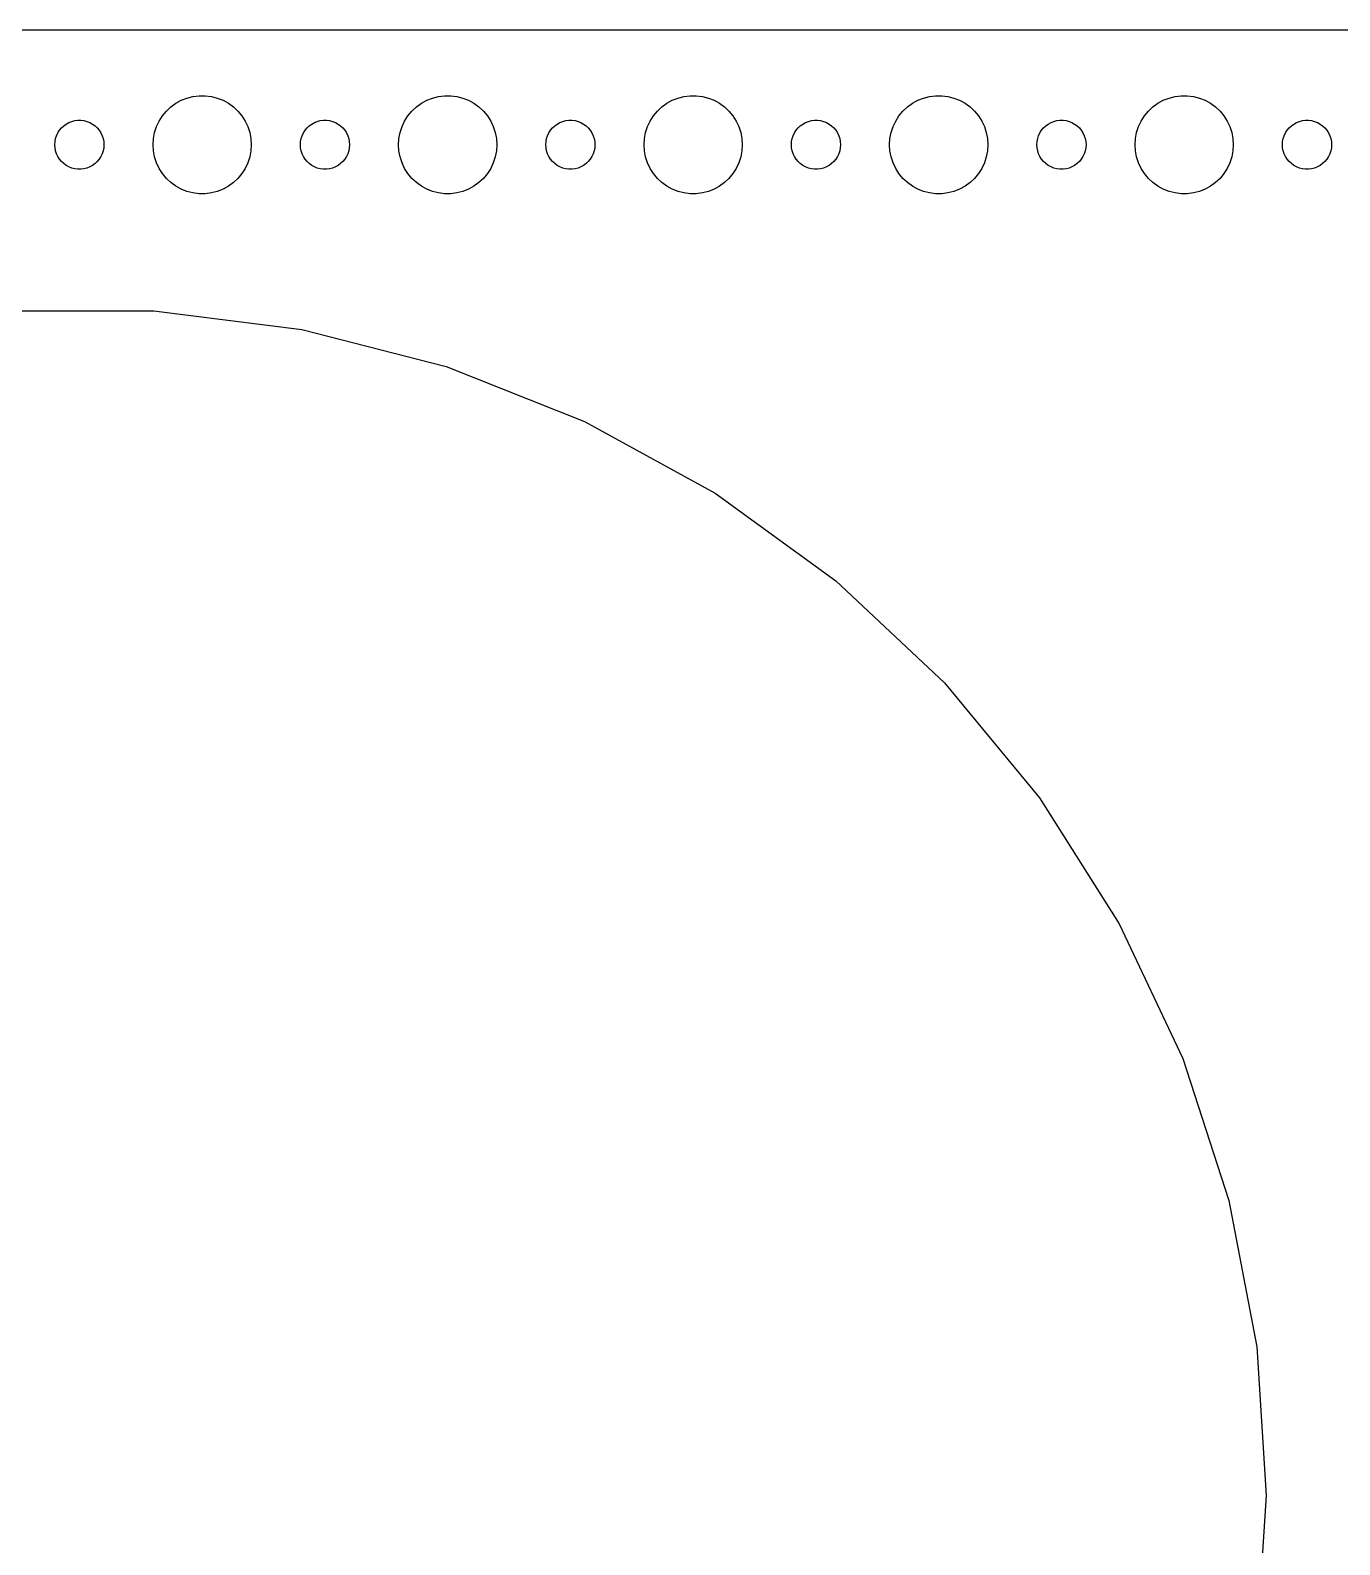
# Model space of a CAD drawing. Header units: metres. Extents: x -240 to 240, y -89 to 89.
# Drawn here: x -153 to -73, y -3 to 89.5 of the extents above; entities that cross this region are included whole.
import ezdxf

# ---------------------------------------------------------------- set-up
doc = ezdxf.new("R2010")
doc.units = ezdxf.units.M

msp = doc.modelspace()

# ---------------------------------------------------------------- linework, layer by layer
for p, q in [((234.814, 89.4901), (-234.814, 89.4901)), ((-144.107, 85.033), (-143.777, 85.2145)), ((-143.777, 85.2145), (-143.427, 85.3532)), ((-143.427, 85.3532), (-143.062, 85.4469)), ((-143.062, 85.4469), (-142.688, 85.4941)), ((-142.688, 85.4941), (-142.312, 85.4941)), ((-142.312, 85.4941), (-141.938, 85.4469)), ((-141.938, 85.4469), (-141.573, 85.3532)), ((-141.573, 85.3532), (-141.223, 85.2145)), ((-141.223, 85.2145), (-140.893, 85.033)), ((-129.107, 85.033), (-128.777, 85.2145)), ((-128.777, 85.2145), (-128.427, 85.3532)), ((-128.427, 85.3532), (-128.062, 85.4469)), ((-128.062, 85.4469), (-127.688, 85.4941)), ((-127.688, 85.4941), (-127.312, 85.4941)), ((-127.312, 85.4941), (-126.938, 85.4469)), ((-126.938, 85.4469), (-126.573, 85.3532)), ((-126.573, 85.3532), (-126.223, 85.2145)), ((-126.223, 85.2145), (-125.893, 85.033)), ((-114.107, 85.033), (-113.777, 85.2145)), ((-113.777, 85.2145), (-113.427, 85.3532)), ((-113.427, 85.3532), (-113.062, 85.4469)), ((-113.062, 85.4469), (-112.688, 85.4941)), ((-112.688, 85.4941), (-112.312, 85.4941)), ((-112.312, 85.4941), (-111.938, 85.4469)), ((-111.938, 85.4469), (-111.573, 85.3532)), ((-111.573, 85.3532), (-111.223, 85.2145)), ((-111.223, 85.2145), (-110.893, 85.033)), ((-99.1075, 85.033), (-98.7773, 85.2145)), ((-98.7773, 85.2145), (-98.427, 85.3532)), ((-98.427, 85.3532), (-98.0621, 85.4469)), ((-98.0621, 85.4469), (-97.6884, 85.4941)), ((-97.6884, 85.4941), (-97.3116, 85.4941)), ((-97.3116, 85.4941), (-96.9379, 85.4469)), ((-96.9379, 85.4469), (-96.573, 85.3532)), ((-96.573, 85.3532), (-96.2227, 85.2145)), ((-96.2227, 85.2145), (-95.8925, 85.033)), ((-84.1075, 85.033), (-83.7773, 85.2145)), ((-83.7773, 85.2145), (-83.427, 85.3532)), ((-83.427, 85.3532), (-83.0621, 85.4469)), ((-83.0621, 85.4469), (-82.6884, 85.4941)), ((-82.6884, 85.4941), (-82.3116, 85.4941)), ((-82.3116, 85.4941), (-81.9379, 85.4469)), ((-81.9379, 85.4469), (-81.573, 85.3532)), ((-81.573, 85.3532), (-81.2227, 85.2145)), ((-81.2227, 85.2145), (-80.8925, 85.033)), ((-145.129, 83.9453), (-144.927, 84.2634)), ((-144.927, 84.2634), (-144.687, 84.5536)), ((-144.687, 84.5536), (-144.412, 84.8115)), ((-144.412, 84.8115), (-144.107, 85.033)), ((-140.893, 85.033), (-140.588, 84.8115)), ((-140.588, 84.8115), (-140.313, 84.5536)), ((-140.313, 84.5536), (-140.073, 84.2634)), ((-140.073, 84.2634), (-139.871, 83.9453)), ((-130.129, 83.9453), (-129.927, 84.2634)), ((-129.927, 84.2634), (-129.687, 84.5536)), ((-129.687, 84.5536), (-129.412, 84.8115)), ((-129.412, 84.8115), (-129.107, 85.033)), ((-125.893, 85.033), (-125.588, 84.8115)), ((-125.588, 84.8115), (-125.313, 84.5536)), ((-125.313, 84.5536), (-125.073, 84.2634)), ((-125.073, 84.2634), (-124.871, 83.9453)), ((-115.129, 83.9453), (-114.927, 84.2634)), ((-114.927, 84.2634), (-114.687, 84.5536)), ((-114.687, 84.5536), (-114.412, 84.8115)), ((-114.412, 84.8115), (-114.107, 85.033)), ((-110.893, 85.033), (-110.588, 84.8115)), ((-110.588, 84.8115), (-110.313, 84.5536)), ((-110.313, 84.5536), (-110.073, 84.2634)), ((-110.073, 84.2634), (-109.871, 83.9453)), ((-100.129, 83.9453), (-99.927, 84.2634)), ((-99.927, 84.2634), (-99.6869, 84.5536)), ((-99.6869, 84.5536), (-99.4123, 84.8115)), ((-99.4123, 84.8115), (-99.1075, 85.033)), ((-95.8925, 85.033), (-95.5877, 84.8115)), ((-95.5877, 84.8115), (-95.3131, 84.5536)), ((-95.3131, 84.5536), (-95.073, 84.2634)), ((-95.073, 84.2634), (-94.8711, 83.9453)), ((-85.1289, 83.9453), (-84.927, 84.2634)), ((-84.927, 84.2634), (-84.6869, 84.5536)), ((-84.6869, 84.5536), (-84.4123, 84.8115)), ((-84.4123, 84.8115), (-84.1075, 85.033)), ((-80.8925, 85.033), (-80.5877, 84.8115)), ((-80.5877, 84.8115), (-80.3131, 84.5536)), ((-80.3131, 84.5536), (-80.073, 84.2634)), ((-80.073, 84.2634), (-79.8711, 83.9453)), ((-151.314, 83.2226), (-151.214, 83.3817)), ((-151.214, 83.3817), (-151.093, 83.5268)), ((-151.093, 83.5268), (-150.956, 83.6558)), ((-150.956, 83.6558), (-150.804, 83.7665)), ((-150.804, 83.7665), (-150.639, 83.8572)), ((-150.639, 83.8572), (-150.464, 83.9266)), ((-150.464, 83.9266), (-150.281, 83.9734)), ((-150.281, 83.9734), (-150.094, 83.997)), ((-150.094, 83.997), (-149.906, 83.997)), ((-149.906, 83.997), (-149.719, 83.9734)), ((-149.719, 83.9734), (-149.536, 83.9266)), ((-149.536, 83.9266), (-149.361, 83.8572)), ((-149.361, 83.8572), (-149.196, 83.7665)), ((-149.196, 83.7665), (-149.044, 83.6558)), ((-149.044, 83.6558), (-148.907, 83.5268)), ((-148.907, 83.5268), (-148.786, 83.3817)), ((-148.786, 83.3817), (-148.686, 83.2226)), ((-145.476, 82.876), (-145.406, 83.2461)), ((-145.406, 83.2461), (-145.289, 83.6044)), ((-145.289, 83.6044), (-145.129, 83.9453)), ((-139.871, 83.9453), (-139.711, 83.6044)), ((-139.711, 83.6044), (-139.594, 83.2461)), ((-139.594, 83.2461), (-139.524, 82.876)), ((-136.314, 83.2226), (-136.214, 83.3817)), ((-136.214, 83.3817), (-136.093, 83.5268)), ((-136.093, 83.5268), (-135.956, 83.6558)), ((-135.956, 83.6558), (-135.804, 83.7665)), ((-135.804, 83.7665), (-135.639, 83.8572)), ((-135.639, 83.8572), (-135.464, 83.9266)), ((-135.464, 83.9266), (-135.281, 83.9734)), ((-135.281, 83.9734), (-135.094, 83.997)), ((-135.094, 83.997), (-134.906, 83.997)), ((-134.906, 83.997), (-134.719, 83.9734)), ((-134.719, 83.9734), (-134.536, 83.9266)), ((-134.536, 83.9266), (-134.361, 83.8572)), ((-134.361, 83.8572), (-134.196, 83.7665)), ((-134.196, 83.7665), (-134.044, 83.6558)), ((-134.044, 83.6558), (-133.907, 83.5268)), ((-133.907, 83.5268), (-133.786, 83.3817)), ((-133.786, 83.3817), (-133.686, 83.2226)), ((-130.476, 82.876), (-130.406, 83.2461)), ((-130.406, 83.2461), (-130.289, 83.6044)), ((-130.289, 83.6044), (-130.129, 83.9453)), ((-124.871, 83.9453), (-124.711, 83.6044)), ((-124.711, 83.6044), (-124.594, 83.2461)), ((-124.594, 83.2461), (-124.524, 82.876)), ((-121.314, 83.2226), (-121.214, 83.3817)), ((-121.214, 83.3817), (-121.093, 83.5268)), ((-121.093, 83.5268), (-120.956, 83.6558)), ((-120.956, 83.6558), (-120.804, 83.7665)), ((-120.804, 83.7665), (-120.639, 83.8572)), ((-120.639, 83.8572), (-120.464, 83.9266)), ((-120.464, 83.9266), (-120.281, 83.9734)), ((-120.281, 83.9734), (-120.094, 83.997)), ((-120.094, 83.997), (-119.906, 83.997)), ((-119.906, 83.997), (-119.719, 83.9734)), ((-119.719, 83.9734), (-119.536, 83.9266)), ((-119.536, 83.9266), (-119.361, 83.8572)), ((-119.361, 83.8572), (-119.196, 83.7665)), ((-119.196, 83.7665), (-119.044, 83.6558)), ((-119.044, 83.6558), (-118.907, 83.5268)), ((-118.907, 83.5268), (-118.786, 83.3817)), ((-118.786, 83.3817), (-118.686, 83.2226)), ((-115.476, 82.876), (-115.406, 83.2461)), ((-115.406, 83.2461), (-115.289, 83.6044)), ((-115.289, 83.6044), (-115.129, 83.9453)), ((-109.871, 83.9453), (-109.711, 83.6044)), ((-109.711, 83.6044), (-109.594, 83.2461)), ((-109.594, 83.2461), (-109.524, 82.876)), ((-106.314, 83.2226), (-106.214, 83.3817)), ((-106.214, 83.3817), (-106.093, 83.5268)), ((-106.093, 83.5268), (-105.956, 83.6558)), ((-105.956, 83.6558), (-105.804, 83.7665)), ((-105.804, 83.7665), (-105.639, 83.8572)), ((-105.639, 83.8572), (-105.464, 83.9266)), ((-105.464, 83.9266), (-105.281, 83.9734)), ((-105.281, 83.9734), (-105.094, 83.997)), ((-105.094, 83.997), (-104.906, 83.997)), ((-104.906, 83.997), (-104.719, 83.9734)), ((-104.719, 83.9734), (-104.536, 83.9266)), ((-104.536, 83.9266), (-104.361, 83.8572)), ((-104.361, 83.8572), (-104.196, 83.7665)), ((-104.196, 83.7665), (-104.044, 83.6558)), ((-104.044, 83.6558), (-103.907, 83.5268)), ((-103.907, 83.5268), (-103.786, 83.3817)), ((-103.786, 83.3817), (-103.686, 83.2226)), ((-100.476, 82.876), (-100.406, 83.2461)), ((-100.406, 83.2461), (-100.289, 83.6044)), ((-100.289, 83.6044), (-100.129, 83.9453)), ((-94.8711, 83.9453), (-94.7107, 83.6044)), ((-94.7107, 83.6044), (-94.5943, 83.2461)), ((-94.5943, 83.2461), (-94.5237, 82.876)), ((-91.3145, 83.2226), (-91.2135, 83.3817)), ((-91.2135, 83.3817), (-91.0934, 83.5268)), ((-91.0934, 83.5268), (-90.9561, 83.6558)), ((-90.9561, 83.6558), (-90.8037, 83.7665)), ((-90.8037, 83.7665), (-90.6387, 83.8572)), ((-90.6387, 83.8572), (-90.4635, 83.9266)), ((-90.4635, 83.9266), (-90.2811, 83.9734)), ((-90.2811, 83.9734), (-90.0942, 83.997)), ((-90.0942, 83.997), (-89.9058, 83.997)), ((-89.9058, 83.997), (-89.7189, 83.9734)), ((-89.7189, 83.9734), (-89.5365, 83.9266)), ((-89.5365, 83.9266), (-89.3613, 83.8572)), ((-89.3613, 83.8572), (-89.1963, 83.7665)), ((-89.1963, 83.7665), (-89.0439, 83.6558)), ((-89.0439, 83.6558), (-88.9065, 83.5268)), ((-88.9065, 83.5268), (-88.7865, 83.3817)), ((-88.7865, 83.3817), (-88.6855, 83.2226)), ((-85.4763, 82.876), (-85.4057, 83.2461)), ((-85.4057, 83.2461), (-85.2893, 83.6044)), ((-85.2893, 83.6044), (-85.1289, 83.9453)), ((-79.8711, 83.9453), (-79.7107, 83.6044)), ((-79.7107, 83.6044), (-79.5943, 83.2461)), ((-79.5943, 83.2461), (-79.5237, 82.876)), ((-76.3145, 83.2226), (-76.2135, 83.3817)), ((-76.2135, 83.3817), (-76.0934, 83.5268)), ((-76.0934, 83.5268), (-75.9561, 83.6558)), ((-75.9561, 83.6558), (-75.8037, 83.7665)), ((-75.8037, 83.7665), (-75.6387, 83.8572)), ((-75.6387, 83.8572), (-75.4635, 83.9266)), ((-75.4635, 83.9266), (-75.2811, 83.9734)), ((-75.2811, 83.9734), (-75.0942, 83.997)), ((-75.0942, 83.997), (-74.9058, 83.997)), ((-74.9058, 83.997), (-74.7189, 83.9734)), ((-74.7189, 83.9734), (-74.5365, 83.9266)), ((-74.5365, 83.9266), (-74.3613, 83.8572)), ((-74.3613, 83.8572), (-74.1963, 83.7665)), ((-74.1963, 83.7665), (-74.0439, 83.6558)), ((-74.0439, 83.6558), (-73.9065, 83.5268)), ((-73.9065, 83.5268), (-73.7865, 83.3817)), ((-73.7865, 83.3817), (-73.6855, 83.2226)), ((-151.5, 82.5), (-151.488, 82.688)), ((-151.488, 82.312), (-151.5, 82.5)), ((-151.488, 82.688), (-151.453, 82.873)), ((-151.453, 82.873), (-151.395, 83.0522)), ((-151.395, 83.0522), (-151.314, 83.2226)), ((-148.686, 83.2226), (-148.605, 83.0522)), ((-148.605, 83.0522), (-148.547, 82.873)), ((-148.547, 82.873), (-148.512, 82.688)), ((-148.512, 82.688), (-148.5, 82.5)), ((-148.5, 82.5), (-148.512, 82.312)), ((-145.5, 82.5), (-145.476, 82.876)), ((-145.476, 82.124), (-145.5, 82.5)), ((-139.524, 82.876), (-139.5, 82.5)), ((-139.5, 82.5), (-139.524, 82.124)), ((-136.5, 82.5), (-136.488, 82.688)), ((-136.488, 82.312), (-136.5, 82.5)), ((-136.488, 82.688), (-136.453, 82.873)), ((-136.453, 82.873), (-136.395, 83.0522)), ((-136.395, 83.0522), (-136.314, 83.2226)), ((-133.686, 83.2226), (-133.605, 83.0522)), ((-133.605, 83.0522), (-133.547, 82.873)), ((-133.547, 82.873), (-133.512, 82.688)), ((-133.512, 82.688), (-133.5, 82.5)), ((-133.5, 82.5), (-133.512, 82.312)), ((-130.5, 82.5), (-130.476, 82.876)), ((-130.476, 82.124), (-130.5, 82.5)), ((-124.524, 82.876), (-124.5, 82.5)), ((-124.5, 82.5), (-124.524, 82.124)), ((-121.5, 82.5), (-121.488, 82.688)), ((-121.488, 82.312), (-121.5, 82.5)), ((-121.488, 82.688), (-121.453, 82.873)), ((-121.453, 82.873), (-121.395, 83.0522)), ((-121.395, 83.0522), (-121.314, 83.2226)), ((-118.686, 83.2226), (-118.605, 83.0522)), ((-118.605, 83.0522), (-118.547, 82.873)), ((-118.547, 82.873), (-118.512, 82.688)), ((-118.512, 82.688), (-118.5, 82.5)), ((-118.5, 82.5), (-118.512, 82.312)), ((-115.5, 82.5), (-115.476, 82.876)), ((-115.476, 82.124), (-115.5, 82.5)), ((-109.524, 82.876), (-109.5, 82.5)), ((-109.5, 82.5), (-109.524, 82.124)), ((-106.5, 82.5), (-106.488, 82.688)), ((-106.488, 82.312), (-106.5, 82.5)), ((-106.488, 82.688), (-106.453, 82.873)), ((-106.453, 82.873), (-106.395, 83.0522)), ((-106.395, 83.0522), (-106.314, 83.2226)), ((-103.686, 83.2226), (-103.605, 83.0522)), ((-103.605, 83.0522), (-103.547, 82.873)), ((-103.547, 82.873), (-103.512, 82.688)), ((-103.512, 82.688), (-103.5, 82.5)), ((-103.5, 82.5), (-103.512, 82.312)), ((-100.5, 82.5), (-100.476, 82.876)), ((-100.476, 82.124), (-100.5, 82.5)), ((-94.5237, 82.876), (-94.5, 82.5)), ((-94.5, 82.5), (-94.5237, 82.124)), ((-91.5, 82.5), (-91.4882, 82.688)), ((-91.4882, 82.312), (-91.5, 82.5)), ((-91.4882, 82.688), (-91.4529, 82.873)), ((-91.4529, 82.873), (-91.3947, 83.0522)), ((-91.3947, 83.0522), (-91.3145, 83.2226)), ((-88.6855, 83.2226), (-88.6053, 83.0522)), ((-88.6053, 83.0522), (-88.5471, 82.873)), ((-88.5471, 82.873), (-88.5118, 82.688)), ((-88.5118, 82.688), (-88.5, 82.5)), ((-88.5, 82.5), (-88.5118, 82.312)), ((-85.5, 82.5), (-85.4763, 82.876)), ((-85.4763, 82.124), (-85.5, 82.5)), ((-79.5237, 82.876), (-79.5, 82.5)), ((-79.5, 82.5), (-79.5237, 82.124)), ((-76.5, 82.5), (-76.4882, 82.688)), ((-76.4882, 82.312), (-76.5, 82.5)), ((-76.4882, 82.688), (-76.4529, 82.873)), ((-76.4529, 82.873), (-76.3947, 83.0522)), ((-76.3947, 83.0522), (-76.3145, 83.2226)), ((-73.6855, 83.2226), (-73.6053, 83.0522)), ((-73.6053, 83.0522), (-73.5471, 82.873)), ((-73.5471, 82.873), (-73.5118, 82.688)), ((-73.5118, 82.688), (-73.5, 82.5)), ((-73.5, 82.5), (-73.5118, 82.312)), ((-151.453, 82.127), (-151.488, 82.312)), ((-151.395, 81.9478), (-151.453, 82.127)), ((-151.314, 81.7774), (-151.395, 81.9478)), ((-151.214, 81.6183), (-151.314, 81.7774)), ((-151.093, 81.4732), (-151.214, 81.6183)), ((-150.956, 81.3442), (-151.093, 81.4732)), ((-148.907, 81.4732), (-149.044, 81.3442)), ((-148.786, 81.6183), (-148.907, 81.4732)), ((-148.686, 81.7774), (-148.786, 81.6183)), ((-148.605, 81.9478), (-148.686, 81.7774)), ((-148.547, 82.127), (-148.605, 81.9478)), ((-148.512, 82.312), (-148.547, 82.127)), ((-145.406, 81.7539), (-145.476, 82.124)), ((-145.289, 81.3956), (-145.406, 81.7539)), ((-145.129, 81.0547), (-145.289, 81.3956)), ((-139.711, 81.3956), (-139.871, 81.0547)), ((-139.594, 81.7539), (-139.711, 81.3956)), ((-139.524, 82.124), (-139.594, 81.7539)), ((-136.453, 82.127), (-136.488, 82.312)), ((-136.395, 81.9478), (-136.453, 82.127)), ((-136.314, 81.7774), (-136.395, 81.9478)), ((-136.214, 81.6183), (-136.314, 81.7774)), ((-136.093, 81.4732), (-136.214, 81.6183)), ((-135.956, 81.3442), (-136.093, 81.4732)), ((-133.907, 81.4732), (-134.044, 81.3442)), ((-133.786, 81.6183), (-133.907, 81.4732)), ((-133.686, 81.7774), (-133.786, 81.6183)), ((-133.605, 81.9478), (-133.686, 81.7774)), ((-133.547, 82.127), (-133.605, 81.9478)), ((-133.512, 82.312), (-133.547, 82.127)), ((-130.406, 81.7539), (-130.476, 82.124)), ((-130.289, 81.3956), (-130.406, 81.7539)), ((-130.129, 81.0547), (-130.289, 81.3956)), ((-124.711, 81.3956), (-124.871, 81.0547)), ((-124.594, 81.7539), (-124.711, 81.3956)), ((-124.524, 82.124), (-124.594, 81.7539)), ((-121.453, 82.127), (-121.488, 82.312)), ((-121.395, 81.9478), (-121.453, 82.127)), ((-121.314, 81.7774), (-121.395, 81.9478)), ((-121.214, 81.6183), (-121.314, 81.7774)), ((-121.093, 81.4732), (-121.214, 81.6183)), ((-120.956, 81.3442), (-121.093, 81.4732)), ((-118.907, 81.4732), (-119.044, 81.3442)), ((-118.786, 81.6183), (-118.907, 81.4732)), ((-118.686, 81.7774), (-118.786, 81.6183)), ((-118.605, 81.9478), (-118.686, 81.7774)), ((-118.547, 82.127), (-118.605, 81.9478)), ((-118.512, 82.312), (-118.547, 82.127)), ((-115.406, 81.7539), (-115.476, 82.124)), ((-115.289, 81.3956), (-115.406, 81.7539)), ((-115.129, 81.0547), (-115.289, 81.3956)), ((-109.711, 81.3956), (-109.871, 81.0547)), ((-109.594, 81.7539), (-109.711, 81.3956)), ((-109.524, 82.124), (-109.594, 81.7539)), ((-106.453, 82.127), (-106.488, 82.312)), ((-106.395, 81.9478), (-106.453, 82.127)), ((-106.314, 81.7774), (-106.395, 81.9478)), ((-106.214, 81.6183), (-106.314, 81.7774)), ((-106.093, 81.4732), (-106.214, 81.6183)), ((-105.956, 81.3442), (-106.093, 81.4732)), ((-103.907, 81.4732), (-104.044, 81.3442)), ((-103.786, 81.6183), (-103.907, 81.4732)), ((-103.686, 81.7774), (-103.786, 81.6183)), ((-103.605, 81.9478), (-103.686, 81.7774)), ((-103.547, 82.127), (-103.605, 81.9478)), ((-103.512, 82.312), (-103.547, 82.127)), ((-100.406, 81.7539), (-100.476, 82.124)), ((-100.289, 81.3956), (-100.406, 81.7539)), ((-100.129, 81.0547), (-100.289, 81.3956)), ((-94.7107, 81.3956), (-94.8711, 81.0547)), ((-94.5943, 81.7539), (-94.7107, 81.3956)), ((-94.5237, 82.124), (-94.5943, 81.7539)), ((-91.4529, 82.127), (-91.4882, 82.312)), ((-91.3947, 81.9478), (-91.4529, 82.127)), ((-91.3145, 81.7774), (-91.3947, 81.9478)), ((-91.2135, 81.6183), (-91.3145, 81.7774)), ((-91.0934, 81.4732), (-91.2135, 81.6183)), ((-90.9561, 81.3442), (-91.0934, 81.4732)), ((-88.9065, 81.4732), (-89.0439, 81.3442)), ((-88.7865, 81.6183), (-88.9065, 81.4732)), ((-88.6855, 81.7774), (-88.7865, 81.6183)), ((-88.6053, 81.9478), (-88.6855, 81.7774)), ((-88.5471, 82.127), (-88.6053, 81.9478)), ((-88.5118, 82.312), (-88.5471, 82.127)), ((-85.4057, 81.7539), (-85.4763, 82.124)), ((-85.2893, 81.3956), (-85.4057, 81.7539)), ((-85.1289, 81.0547), (-85.2893, 81.3956)), ((-79.7107, 81.3956), (-79.8711, 81.0547)), ((-79.5943, 81.7539), (-79.7107, 81.3956)), ((-79.5237, 82.124), (-79.5943, 81.7539)), ((-76.4529, 82.127), (-76.4882, 82.312)), ((-76.3947, 81.9478), (-76.4529, 82.127)), ((-76.3145, 81.7774), (-76.3947, 81.9478)), ((-76.2135, 81.6183), (-76.3145, 81.7774)), ((-76.0934, 81.4732), (-76.2135, 81.6183)), ((-75.9561, 81.3442), (-76.0934, 81.4732)), ((-73.9065, 81.4732), (-74.0439, 81.3442)), ((-73.7865, 81.6183), (-73.9065, 81.4732)), ((-73.6855, 81.7774), (-73.7865, 81.6183)), ((-73.6053, 81.9478), (-73.6855, 81.7774)), ((-73.5471, 82.127), (-73.6053, 81.9478)), ((-73.5118, 82.312), (-73.5471, 82.127)), ((-150.804, 81.2335), (-150.956, 81.3442)), ((-150.639, 81.1428), (-150.804, 81.2335)), ((-150.464, 81.0734), (-150.639, 81.1428)), ((-150.281, 81.0266), (-150.464, 81.0734)), ((-150.094, 81.003), (-150.281, 81.0266)), ((-149.906, 81.003), (-150.094, 81.003)), ((-149.719, 81.0266), (-149.906, 81.003)), ((-149.536, 81.0734), (-149.719, 81.0266)), ((-149.361, 81.1428), (-149.536, 81.0734)), ((-149.196, 81.2335), (-149.361, 81.1428)), ((-149.044, 81.3442), (-149.196, 81.2335)), ((-144.927, 80.7366), (-145.129, 81.0547)), ((-144.687, 80.4464), (-144.927, 80.7366)), ((-140.073, 80.7366), (-140.313, 80.4464)), ((-139.871, 81.0547), (-140.073, 80.7366)), ((-135.804, 81.2335), (-135.956, 81.3442)), ((-135.639, 81.1428), (-135.804, 81.2335)), ((-135.464, 81.0734), (-135.639, 81.1428)), ((-135.281, 81.0266), (-135.464, 81.0734)), ((-135.094, 81.003), (-135.281, 81.0266)), ((-134.906, 81.003), (-135.094, 81.003)), ((-134.719, 81.0266), (-134.906, 81.003)), ((-134.536, 81.0734), (-134.719, 81.0266)), ((-134.361, 81.1428), (-134.536, 81.0734)), ((-134.196, 81.2335), (-134.361, 81.1428)), ((-134.044, 81.3442), (-134.196, 81.2335)), ((-129.927, 80.7366), (-130.129, 81.0547)), ((-129.687, 80.4464), (-129.927, 80.7366)), ((-125.073, 80.7366), (-125.313, 80.4464)), ((-124.871, 81.0547), (-125.073, 80.7366)), ((-120.804, 81.2335), (-120.956, 81.3442)), ((-120.639, 81.1428), (-120.804, 81.2335)), ((-120.464, 81.0734), (-120.639, 81.1428)), ((-120.281, 81.0266), (-120.464, 81.0734)), ((-120.094, 81.003), (-120.281, 81.0266)), ((-119.906, 81.003), (-120.094, 81.003)), ((-119.719, 81.0266), (-119.906, 81.003)), ((-119.536, 81.0734), (-119.719, 81.0266)), ((-119.361, 81.1428), (-119.536, 81.0734)), ((-119.196, 81.2335), (-119.361, 81.1428)), ((-119.044, 81.3442), (-119.196, 81.2335)), ((-114.927, 80.7366), (-115.129, 81.0547)), ((-114.687, 80.4464), (-114.927, 80.7366)), ((-110.073, 80.7366), (-110.313, 80.4464)), ((-109.871, 81.0547), (-110.073, 80.7366)), ((-105.804, 81.2335), (-105.956, 81.3442)), ((-105.639, 81.1428), (-105.804, 81.2335)), ((-105.464, 81.0734), (-105.639, 81.1428)), ((-105.281, 81.0266), (-105.464, 81.0734)), ((-105.094, 81.003), (-105.281, 81.0266)), ((-104.906, 81.003), (-105.094, 81.003)), ((-104.719, 81.0266), (-104.906, 81.003)), ((-104.536, 81.0734), (-104.719, 81.0266)), ((-104.361, 81.1428), (-104.536, 81.0734)), ((-104.196, 81.2335), (-104.361, 81.1428)), ((-104.044, 81.3442), (-104.196, 81.2335)), ((-99.927, 80.7366), (-100.129, 81.0547)), ((-99.6869, 80.4464), (-99.927, 80.7366)), ((-95.073, 80.7366), (-95.3131, 80.4464)), ((-94.8711, 81.0547), (-95.073, 80.7366)), ((-90.8037, 81.2335), (-90.9561, 81.3442)), ((-90.6387, 81.1428), (-90.8037, 81.2335)), ((-90.4635, 81.0734), (-90.6387, 81.1428)), ((-90.2811, 81.0266), (-90.4635, 81.0734)), ((-90.0942, 81.003), (-90.2811, 81.0266)), ((-89.9058, 81.003), (-90.0942, 81.003)), ((-89.7189, 81.0266), (-89.9058, 81.003)), ((-89.5365, 81.0734), (-89.7189, 81.0266)), ((-89.3613, 81.1428), (-89.5365, 81.0734)), ((-89.1963, 81.2335), (-89.3613, 81.1428)), ((-89.0439, 81.3442), (-89.1963, 81.2335)), ((-84.927, 80.7366), (-85.1289, 81.0547)), ((-84.6869, 80.4464), (-84.927, 80.7366)), ((-80.073, 80.7366), (-80.3131, 80.4464)), ((-79.8711, 81.0547), (-80.073, 80.7366)), ((-75.8037, 81.2335), (-75.9561, 81.3442)), ((-75.6387, 81.1428), (-75.8037, 81.2335)), ((-75.4635, 81.0734), (-75.6387, 81.1428)), ((-75.2811, 81.0266), (-75.4635, 81.0734)), ((-75.0942, 81.003), (-75.2811, 81.0266)), ((-74.9058, 81.003), (-75.0942, 81.003)), ((-74.7189, 81.0266), (-74.9058, 81.003)), ((-74.5365, 81.0734), (-74.7189, 81.0266)), ((-74.3613, 81.1428), (-74.5365, 81.0734)), ((-74.1963, 81.2335), (-74.3613, 81.1428)), ((-74.0439, 81.3442), (-74.1963, 81.2335)), ((-144.412, 80.1885), (-144.687, 80.4464)), ((-144.107, 79.967), (-144.412, 80.1885)), ((-143.777, 79.7855), (-144.107, 79.967)), ((-143.427, 79.6468), (-143.777, 79.7855)), ((-143.062, 79.5531), (-143.427, 79.6468)), ((-142.688, 79.5059), (-143.062, 79.5531)), ((-141.938, 79.5531), (-142.312, 79.5059)), ((-141.573, 79.6468), (-141.938, 79.5531)), ((-141.223, 79.7855), (-141.573, 79.6468)), ((-140.893, 79.967), (-141.223, 79.7855)), ((-140.588, 80.1885), (-140.893, 79.967)), ((-140.313, 80.4464), (-140.588, 80.1885)), ((-129.412, 80.1885), (-129.687, 80.4464)), ((-129.107, 79.967), (-129.412, 80.1885)), ((-128.777, 79.7855), (-129.107, 79.967)), ((-128.427, 79.6468), (-128.777, 79.7855)), ((-128.062, 79.5531), (-128.427, 79.6468)), ((-127.688, 79.5059), (-128.062, 79.5531)), ((-126.938, 79.5531), (-127.312, 79.5059)), ((-126.573, 79.6468), (-126.938, 79.5531)), ((-126.223, 79.7855), (-126.573, 79.6468)), ((-125.893, 79.967), (-126.223, 79.7855)), ((-125.588, 80.1885), (-125.893, 79.967)), ((-125.313, 80.4464), (-125.588, 80.1885)), ((-114.412, 80.1885), (-114.687, 80.4464)), ((-114.107, 79.967), (-114.412, 80.1885)), ((-113.777, 79.7855), (-114.107, 79.967)), ((-113.427, 79.6468), (-113.777, 79.7855)), ((-113.062, 79.5531), (-113.427, 79.6468)), ((-112.688, 79.5059), (-113.062, 79.5531)), ((-111.938, 79.5531), (-112.312, 79.5059)), ((-111.573, 79.6468), (-111.938, 79.5531)), ((-111.223, 79.7855), (-111.573, 79.6468)), ((-110.893, 79.967), (-111.223, 79.7855)), ((-110.588, 80.1885), (-110.893, 79.967)), ((-110.313, 80.4464), (-110.588, 80.1885)), ((-99.4123, 80.1885), (-99.6869, 80.4464)), ((-99.1075, 79.967), (-99.4123, 80.1885)), ((-98.7773, 79.7855), (-99.1075, 79.967)), ((-98.427, 79.6468), (-98.7773, 79.7855)), ((-98.0621, 79.5531), (-98.427, 79.6468)), ((-97.6884, 79.5059), (-98.0621, 79.5531)), ((-96.9379, 79.5531), (-97.3116, 79.5059)), ((-96.573, 79.6468), (-96.9379, 79.5531)), ((-96.2227, 79.7855), (-96.573, 79.6468)), ((-95.8925, 79.967), (-96.2227, 79.7855)), ((-95.5877, 80.1885), (-95.8925, 79.967)), ((-95.3131, 80.4464), (-95.5877, 80.1885)), ((-84.4123, 80.1885), (-84.6869, 80.4464)), ((-84.1075, 79.967), (-84.4123, 80.1885)), ((-83.7773, 79.7855), (-84.1075, 79.967)), ((-83.427, 79.6468), (-83.7773, 79.7855)), ((-83.0621, 79.5531), (-83.427, 79.6468)), ((-82.6884, 79.5059), (-83.0621, 79.5531)), ((-81.9379, 79.5531), (-82.3116, 79.5059)), ((-81.573, 79.6468), (-81.9379, 79.5531)), ((-81.2227, 79.7855), (-81.573, 79.6468)), ((-80.8925, 79.967), (-81.2227, 79.7855)), ((-80.5877, 80.1885), (-80.8925, 79.967)), ((-80.3131, 80.4464), (-80.5877, 80.1885)), ((-142.312, 79.5059), (-142.688, 79.5059)), ((-127.312, 79.5059), (-127.688, 79.5059)), ((-112.312, 79.5059), (-112.688, 79.5059)), ((-97.3116, 79.5059), (-97.6884, 79.5059)), ((-82.3116, 79.5059), (-82.6884, 79.5059)), ((-154.552, 72.3569), (-145.448, 72.3569)), ((-145.448, 72.3569), (-136.415, 71.2158)), ((-136.415, 71.2158), (-127.596, 68.9516)), ((-127.596, 68.9516), (-119.131, 65.6)), ((-119.131, 65.6), (-111.153, 61.2138)), ((-111.153, 61.2138), (-103.787, 55.8622)), ((-103.787, 55.8622), (-97.1498, 49.6297)), ((-97.1498, 49.6297), (-91.3463, 42.6144)), ((-91.3463, 42.6144), (-86.4678, 34.9271)), ((-86.4678, 34.9271), (-82.5912, 26.689)), ((-82.5912, 26.689), (-79.7777, 18.03)), ((-79.7777, 18.03), (-78.0717, 9.08665)), ((-78.0717, 9.08665), (-77.5, 0)), ((-77.5, 0), (-78.0717, -9.08665))]:
    msp.add_line(p, q)

doc.saveas('drawing.dxf')
